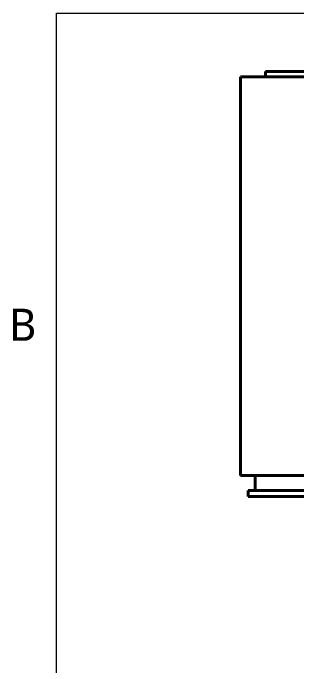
# Model space of a CAD drawing. Header units: inches. Extents: x 0 to 11, y 0 to 8.5.
# Drawn here: x 0.156 to 1.743, y 4.465 to 8.12 of the extents above; entities that cross this region are included whole.
import ezdxf

# ---------------------------------------------------------------- set-up
doc = ezdxf.new("R2010")
doc.units = ezdxf.units.IN
doc.header["$LTSCALE"] = 0.5
doc.header["$MEASUREMENT"] = 0
for name, color, linetype, lineweight in [('BORDER_FRAME', 7, 'Continuous', 15), ('BORDER_ZONES', 7, 'Continuous', 15), ('Visible', 7, 'Continuous', 40)]:
    doc.layers.add(name, color=color, linetype=linetype, lineweight=lineweight)
doc.styles.add('Onshape-Standard', font='NotoSans-Regular.ttf')

msp = doc.modelspace()

# ---------------------------------------------------------------- linework, layer by layer
at = {"layer": 'BORDER_FRAME'}
for p, q in [((0.399, 0.38), (0.399, 8.12)), ((0.399, 8.12), (10.639, 8.12))]:
    msp.add_line(p, q, dxfattribs=at)
at = {"layer": 'Visible'}
for p, q in [((2.0703, 7.7933), (1.5675, 7.7933)), ((1.5675, 7.7633), (1.5675, 7.7933)), ((1.4278, 5.53), (1.4278, 7.7633)), ((2.1438, 7.7633), (1.4278, 7.7633)), ((2.1438, 5.53), (1.4278, 5.53)), ((1.5094, 5.4467), (1.5094, 5.53)), ((1.5094, 5.4467), (1.4693, 5.4467)), ((1.4693, 5.4133), (1.4693, 5.4467)), ((2.1368, 5.4467), (1.5094, 5.4467)), ((2.2351, 5.4133), (1.4693, 5.4133))]:
    msp.add_line(p, q, dxfattribs=at)

# ---------------------------------------------------------------- texts
at = {"layer": 'BORDER_ZONES', "insert": (0.209, 6.375), "char_height": 0.18, "attachment_point": 5, "style": 'Onshape-Standard'}
msp.add_mtext('B', dxfattribs=at)

doc.saveas('drawing.dxf')
